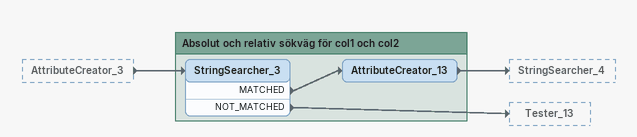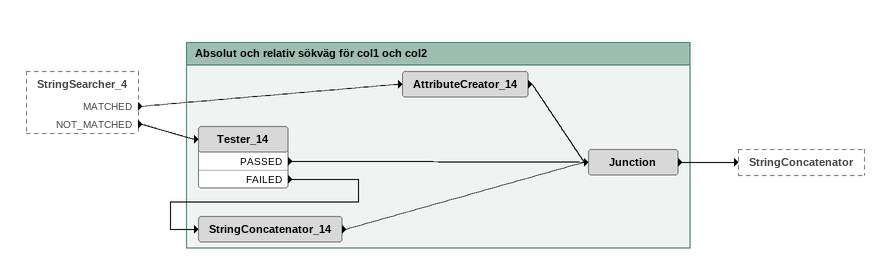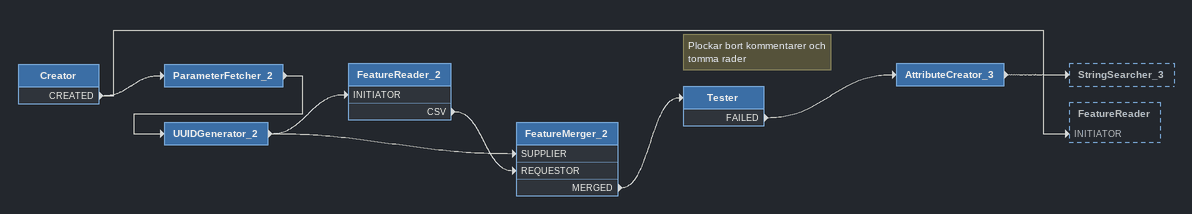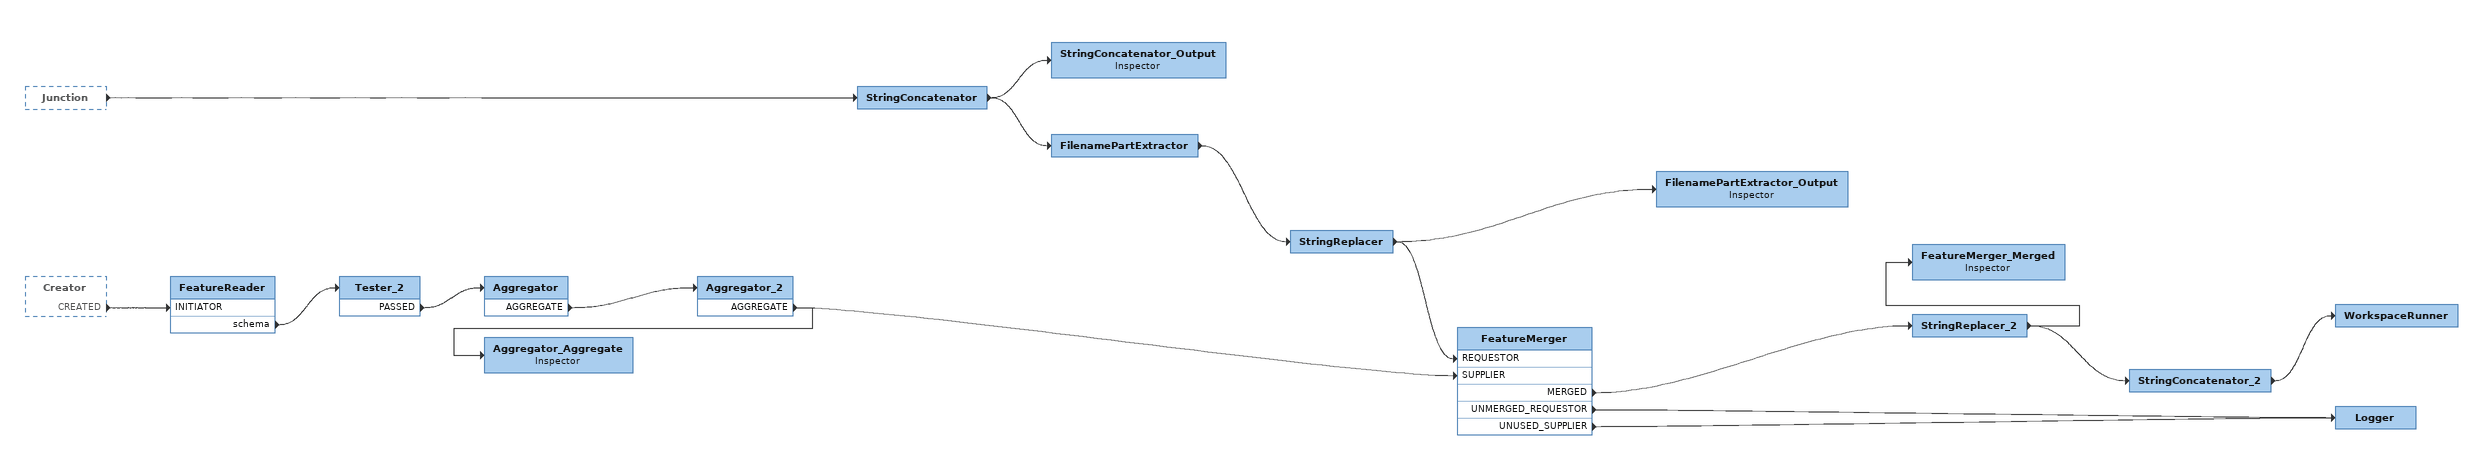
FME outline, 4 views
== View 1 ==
AttributeCreator_3 [outside]
    -> StringSearcher_3

Bookmark: Absolut och relativ sökväg för col1 och col2
StringSearcher_3
    MATCHED -> AttributeCreator_13
    NOT_MATCHED -> Tester_13
AttributeCreator_13
    -> StringSearcher_4

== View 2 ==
StringSearcher_4 [outside]
    MATCHED -> AttributeCreator_14
    NOT_MATCHED -> Tester_14

Bookmark: Absolut och relativ sökväg för col1 och col2
AttributeCreator_14
    -> Junction
Tester_14
    PASSED -> Junction
    FAILED -> StringConcatenator_14
StringConcatenator_14
    -> Junction
Junction
    -> StringConcatenator

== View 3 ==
Creator
    CREATED -> ParameterFetcher_2
    CREATED -> FeatureReader [INITIATOR]
ParameterFetcher_2
    -> UUIDGenerator_2
UUIDGenerator_2
    -> FeatureReader_2 [INITIATOR]
    -> FeatureMerger_2 [SUPPLIER]
FeatureReader_2
    CSV -> FeatureMerger_2 [REQUESTOR]
FeatureMerger_2
    MERGED -> Tester
Note: Plockar bort kommentarer och tomma rader
Tester
    FAILED -> AttributeCreator_3
AttributeCreator_3
    -> StringSearcher_3

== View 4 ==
Junction [outside]
    -> StringConcatenator
Creator [outside]
    CREATED -> FeatureReader [INITIATOR]
StringConcatenator
    -> StringConcatenator_Output
    -> FilenamePartExtractor
StringConcatenator_Output: Inspector
FilenamePartExtractor
    -> StringReplacer
StringReplacer
    -> FeatureMerger [REQUESTOR]
    -> FilenamePartExtractor_Output
FilenamePartExtractor_Output: Inspector
FeatureReader
    schema -> Tester_2
Tester_2
    PASSED -> Aggregator
Aggregator
    AGGREGATE -> Aggregator_2
Aggregator_2
    AGGREGATE -> FeatureMerger [SUPPLIER]
    AGGREGATE -> Aggregator_Aggregate
FeatureMerger
    MERGED -> StringReplacer_2
    UNMERGED_REQUESTOR -> Logger
    UNUSED_SUPPLIER -> Logger
StringReplacer_2
    -> StringConcatenator_2
    -> FeatureMerger_Merged
FeatureMerger_Merged: Inspector
StringConcatenator_2
    -> WorkspaceRunner
WorkspaceRunner
Logger
Aggregator_Aggregate: Inspector
